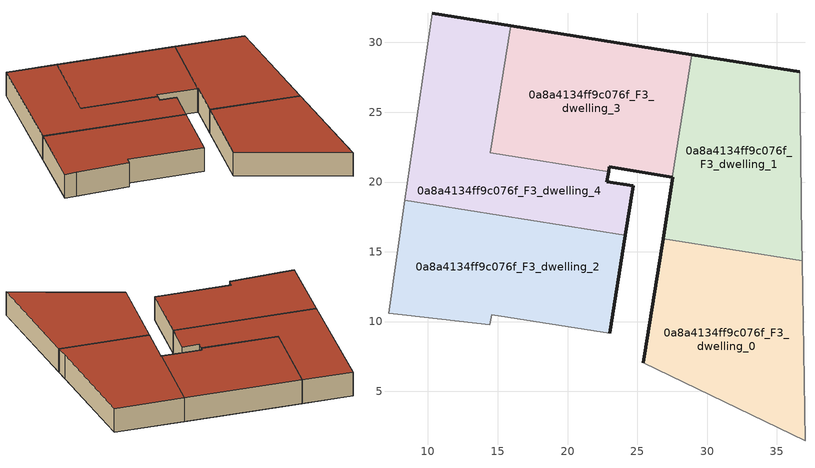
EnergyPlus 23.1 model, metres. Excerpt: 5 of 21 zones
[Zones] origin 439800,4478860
0a8a4134ff9c076f_F3_dwelling_0
 floor to 0a8a4134ff9c076f_F2_dwelling_0 (EU_floor_Construction): 37.02,1.47 36.81,14.36 26.84,15.94 25.43,7.03 z9
 wall outside (EU_wall_Construction): 25.43,7.03 26.84,15.94 z9:12
 wall to 0a8a4134ff9c076f_F3_dwelling_1 (EU_wall_Construction): 26.84,15.94 36.81,14.36 z9:12
 wall adiabatic (EU_wall_Construction): 36.81,14.36 37.02,1.47 25.43,7.03 z9:12
 roof outside (EU_roof_Construction): 36.81,14.36 37.02,1.47 25.43,7.03 26.84,15.94 z12
0a8a4134ff9c076f_F3_dwelling_1
 floor to 0a8a4134ff9c076f_F2_dwelling_1 (EU_floor_Construction): 36.81,14.36 36.79,15.75 36.63,27.9 28.9,29.13 27.5,20.33 27.54,20.33 26.84,15.94 z9
 wall outside (EU_wall_Construction): 28.9,29.13 36.63,27.9 / 26.84,15.94 27.54,20.33 27.5,20.33 z9:12
 wall adiabatic (EU_wall_Construction): 36.63,27.9 36.79,15.75 36.81,14.36 z9:12
 wall to 0a8a4134ff9c076f_F3_dwelling_3 (EU_wall_Construction): 27.5,20.33 28.9,29.13 z9:12
 roof outside (EU_roof_Construction): 36.63,27.9 36.79,15.75 36.81,14.36 26.84,15.94 27.54,20.33 27.5,20.33 28.9,29.13 z12
0a8a4134ff9c076f_F3_dwelling_2
 floor to 0a8a4134ff9c076f_F2_dwelling_2 (EU_floor_Construction): 23.01,9.16 24.13,16.17 8.35,18.68 7.17,10.59 8.47,10.45 14.43,9.77 14.56,10.5 z9
 wall outside (EU_wall_Construction): 24.13,16.17 23.01,9.16 z9:12
 wall adiabatic (EU_wall_Construction): 23.01,9.16 14.56,10.5 14.43,9.77 8.47,10.45 7.17,10.59 8.35,18.68 z9:12
 wall to 0a8a4134ff9c076f_F3_dwelling_4 (EU_wall_Construction): 8.35,18.68 24.13,16.17 z9:12
 roof outside (EU_roof_Construction): 24.13,16.17 23.01,9.16 14.56,10.5 14.43,9.77 8.47,10.45 7.17,10.59 8.35,18.68 z12
0a8a4134ff9c076f_F3_dwelling_3
 floor to 0a8a4134ff9c076f_F2_dwelling_3 (EU_floor_Construction): 27.5,20.33 28.9,29.13 15.92,31.19 14.47,22.09 22.94,20.74 23,21.08 z9
 wall outside (EU_wall_Construction): 27.5,20.33 23,21.08 22.94,20.74 / 15.92,31.19 28.9,29.13 z9:12
 wall to 0a8a4134ff9c076f_F3_dwelling_4 (EU_wall_Construction): 22.94,20.74 14.47,22.09 15.92,31.19 z9:12
 roof outside (EU_roof_Construction): 28.9,29.13 27.5,20.33 23,21.08 22.94,20.74 14.47,22.09 15.92,31.19 z12
0a8a4134ff9c076f_F3_dwelling_4
 floor to 0a8a4134ff9c076f_F2_dwelling_4 (EU_floor_Construction): 24.13,16.17 24.7,19.71 22.82,20.02 22.94,20.74 14.47,22.09 15.92,31.19 10.3,32.09 8.35,18.68 z9
 wall outside (EU_wall_Construction): 22.94,20.74 22.82,20.02 24.7,19.71 24.13,16.17 / 10.3,32.09 15.92,31.19 z9:12
 wall adiabatic (EU_wall_Construction): 8.35,18.68 10.3,32.09 z9:12
 roof outside (EU_roof_Construction): 15.92,31.19 14.47,22.09 22.94,20.74 22.82,20.02 24.7,19.71 24.13,16.17 8.35,18.68 10.3,32.09 z12
[Building]
EU S2 Campaign: North Axis=0; Terrain=City; Solar Distribution=FullExterior
[Site:Location]
Madrid: Latitude=40.5; Longitude=-3.5; Time Zone=1; Elevation=609
[SizingPeriod:WeatherFileDays]
AnnualSizingPeriod: Begin Month=1; Begin Day of Month=1; End Month=12; End Day of Month=31; Day of Week for Start Day=Monday; Use Weather File Daylight Saving Period=No; Use Weather File Rain and Snow Indicators=No
[MATERIAL]
EU_InternalMass_Material: Roughness=MediumRough; Thickness=0.1; Conductivity=1; Density=1800; Specific Heat=900; Thermal Absorptance=0.9; Solar Absorptance=0.7; Visible Absorptance=0.7
[MATERIAL:NOMASS] Roughness=MediumRough; Thermal Absorptance=0.9; Solar Absorptance=0.7; Visible Absorptance=0.7
Name | Thermal Resistance
EU_wall_NoMass | 0.609216
EU_roof_NoMass | 0.513268
EU_floor_NoMass | 0.568163
[CONSTRUCTION]
EU_wall_Construction: EU_wall_NoMass
EU_roof_Construction: EU_roof_NoMass
EU_floor_Construction: EU_floor_NoMass
EU_InternalMass_Construction: EU_InternalMass_Material
[ZONE] Type=1; Multiplier=1; Ceiling Height=autocalculate; Floor Area=autocalculate; Part of Total Floor Area=Yes
Name | Volume
0a8a4134ff9c076f_F3_dwelling_0 | 359.043
0a8a4134ff9c076f_F3_dwelling_1 | 359.045
0a8a4134ff9c076f_F3_dwelling_2 | 359.042
0a8a4134ff9c076f_F3_dwelling_3; 0a8a4134ff9c076f_F3_dwelling_4 | 359.058
[INTERNALMASS] Construction=EU_InternalMass_Construction
Name | Zone or ZoneList | Surface Area
0a8a4134ff9c076f_F3_dwelling_0_EU_InternalMass | 0a8a4134ff9c076f_F3_dwelling_0 | 119.682
0a8a4134ff9c076f_F3_dwelling_1_EU_InternalMass | 0a8a4134ff9c076f_F3_dwelling_1 | 119.682
0a8a4134ff9c076f_F3_dwelling_2_EU_InternalMass | 0a8a4134ff9c076f_F3_dwelling_2 | 119.681
0a8a4134ff9c076f_F3_dwelling_3_EU_InternalMass | 0a8a4134ff9c076f_F3_dwelling_3 | 119.686
0a8a4134ff9c076f_F3_dwelling_4_EU_InternalMass | 0a8a4134ff9c076f_F3_dwelling_4 | 119.686
[OTHEREQUIPMENT] Fuel Type=Electricity; Design Level Calculation Method=Watts/Area; Power per Zone Floor Area=1; Fraction Latent=0; Fraction Radiant=0; Fraction Lost=0; Carbon Dioxide Generation Rate=0; EndUse Subcategory=EU_Step8_InternalGains
Name | Zone or ZoneList or Space or SpaceList | Schedule
EU_Step8_InternalGain_0a8a4134ff9c076f_F3_dwelling_0_f000 | 0a8a4134ff9c076f_F3_dwelling_0 | EU_Step8_GainSchedule_0a8a4134ff9c076f_F3_dwelling_0_f000
EU_Step8_InternalGain_0a8a4134ff9c076f_F3_dwelling_1_f000 | 0a8a4134ff9c076f_F3_dwelling_1 | EU_Step8_GainSchedule_0a8a4134ff9c076f_F3_dwelling_1_f000
EU_Step8_InternalGain_0a8a4134ff9c076f_F3_dwelling_2_f000 | 0a8a4134ff9c076f_F3_dwelling_2 | EU_Step8_GainSchedule_0a8a4134ff9c076f_F3_dwelling_2_f000
EU_Step8_InternalGain_0a8a4134ff9c076f_F3_dwelling_3_f000 | 0a8a4134ff9c076f_F3_dwelling_3 | EU_Step8_GainSchedule_0a8a4134ff9c076f_F3_dwelling_3_f000
EU_Step8_InternalGain_0a8a4134ff9c076f_F3_dwelling_4_f000 | 0a8a4134ff9c076f_F3_dwelling_4 | EU_Step8_GainSchedule_0a8a4134ff9c076f_F3_dwelling_4_f000
[ZONEVENTILATION:DESIGNFLOWRATE] Schedule=EU_AlwaysOn; Design Flow Rate Calculation Method=AirChanges/Hour; Air Changes per Hour=0.752966; Ventilation Type=Natural; Fan Pressure Rise=0; Fan Total Efficiency=1; Constant Term Coefficient=1; Temperature Term Coefficient=0; Velocity Term Coefficient=0; Velocity Squared Term Coefficient=0; Minimum Indoor Temperature=-100; Maximum Indoor Temperature=100; Delta Temperature=-100; Minimum Outdoor Temperature=-100; Maximum Outdoor Temperature=100; Maximum Wind Speed=40
Name | Zone or ZoneList or Space or SpaceList
EU_ConstantAir_0a8a4134ff9c076f_F3_dwelling_0 | 0a8a4134ff9c076f_F3_dwelling_0
EU_ConstantAir_0a8a4134ff9c076f_F3_dwelling_1 | 0a8a4134ff9c076f_F3_dwelling_1
EU_ConstantAir_0a8a4134ff9c076f_F3_dwelling_2 | 0a8a4134ff9c076f_F3_dwelling_2
EU_ConstantAir_0a8a4134ff9c076f_F3_dwelling_3 | 0a8a4134ff9c076f_F3_dwelling_3
EU_ConstantAir_0a8a4134ff9c076f_F3_dwelling_4 | 0a8a4134ff9c076f_F3_dwelling_4
[HVACTEMPLATE:ZONE:IDEALLOADSAIRSYSTEM] System Availability Schedule=EU_AlwaysOn; Maximum Heating Supply Air Temperature=50; Minimum Cooling Supply Air Temperature=13; Maximum Heating Supply Air Humidity Ratio=0.0156; Minimum Cooling Supply Air Humidity Ratio=0.0077; Heating Limit=NoLimit; Cooling Limit=NoLimit; Heating Availability Schedule=EU_AlwaysOn; Cooling Availability Schedule=EU_CoolingOff; Dehumidification Control Type=ConstantSensibleHeatRatio; Cooling Sensible Heat Ratio=0.7; Dehumidification Setpoint=60; Humidification Control Type=None; Humidification Setpoint=30; Outdoor Air Method=None; Outdoor Air Flow Rate per Person=0.00944; Outdoor Air Flow Rate per Zone Floor Area=0; Outdoor Air Flow Rate per Zone=0; Demand Controlled Ventilation Type=None; Outdoor Air Economizer Type=NoEconomizer; Heat Recovery Type=None; Sensible Heat Recovery Effectiveness=0.7; Latent Heat Recovery Effectiveness=0.65
Name | Template Thermostat
0a8a4134ff9c076f_F3_dwelling_0 | EU_HeatOnly_0a8a4134ff9c076f_F3_dwelling_0
0a8a4134ff9c076f_F3_dwelling_1 | EU_HeatOnly_0a8a4134ff9c076f_F3_dwelling_1
0a8a4134ff9c076f_F3_dwelling_2 | EU_HeatOnly_0a8a4134ff9c076f_F3_dwelling_2
0a8a4134ff9c076f_F3_dwelling_3 | EU_HeatOnly_0a8a4134ff9c076f_F3_dwelling_3
0a8a4134ff9c076f_F3_dwelling_4 | EU_HeatOnly_0a8a4134ff9c076f_F3_dwelling_4
[SIZING:ZONE] Zone Cooling Design Supply Air Temperature Input Method=SupplyAirTemperature; Zone Cooling Design Supply Air Temperature=13; Zone Heating Design Supply Air Temperature Input Method=SupplyAirTemperature; Zone Heating Design Supply Air Temperature=50; Zone Cooling Design Supply Air Humidity Ratio=0.008; Zone Heating Design Supply Air Humidity Ratio=0.008; Cooling Design Air Flow Method=DesignDay; Cooling Design Air Flow Rate=0; Cooling Minimum Air Flow per Zone Floor Area=0.000762; Cooling Minimum Air Flow=0; Cooling Minimum Air Flow Fraction=0.2; Heating Design Air Flow Method=DesignDay; Heating Design Air Flow Rate=0; Heating Maximum Air Flow per Zone Floor Area=0.002032; Heating Maximum Air Flow=0.141576; Heating Maximum Air Flow Fraction=0.3; Account for Dedicated Outdoor Air System=No; Dedicated Outdoor Air System Control Strategy=NeutralSupplyAir; Dedicated Outdoor Air Low Setpoint Temperature for Design=autosize; Dedicated Outdoor Air High Setpoint Temperature for Design=autosize; Zone Load Sizing Method=Sensible Load Only No Latent Load; Zone Latent Cooling Design Supply Air Humidity Ratio Input Method=HumidityRatioDifference; Zone Cooling Design Supply Air Humidity Ratio Difference=0.005; Zone Latent Heating Design Supply Air Humidity Ratio Input Method=HumidityRatioDifference; Zone Humidification Design Supply Air Humidity Ratio Difference=0.005
0a8a4134ff9c076f_F3_dwelling_0; 0a8a4134ff9c076f_F3_dwelling_1; 0a8a4134ff9c076f_F3_dwelling_2; 0a8a4134ff9c076f_F3_dwelling_3; 0a8a4134ff9c076f_F3_dwelling_4
[SCHEDULE:CONSTANT]
Name | Hourly Value
EU_AlwaysOn | 1
EU_CoolingOff | 0
[SCHEDULE:FILE] Column Number=1; Rows to Skip at Top=0; Number of Hours of Data=8760; Column Separator=Comma; Interpolate to Timestep=No; Minutes per Item=60; Adjust Schedule for Daylight Savings=Yes
Name | File
EU_Step8_GainSchedule_0a8a4134ff9c076f_F3_dwelling_0_f000 | ../../schedules/0a8a4134ff9c076f/0a8a4134ff9c076f_F3_dwelling_0_f000_gain.csv
EU_Step8_GainSchedule_0a8a4134ff9c076f_F3_dwelling_1_f000 | ../../schedules/0a8a4134ff9c076f/0a8a4134ff9c076f_F3_dwelling_1_f000_gain.csv
EU_Step8_GainSchedule_0a8a4134ff9c076f_F3_dwelling_2_f000 | ../../schedules/0a8a4134ff9c076f/0a8a4134ff9c076f_F3_dwelling_2_f000_gain.csv
EU_Step8_GainSchedule_0a8a4134ff9c076f_F3_dwelling_3_f000 | ../../schedules/0a8a4134ff9c076f/0a8a4134ff9c076f_F3_dwelling_3_f000_gain.csv
EU_Step8_GainSchedule_0a8a4134ff9c076f_F3_dwelling_4_f000 | ../../schedules/0a8a4134ff9c076f/0a8a4134ff9c076f_F3_dwelling_4_f000_gain.csv
